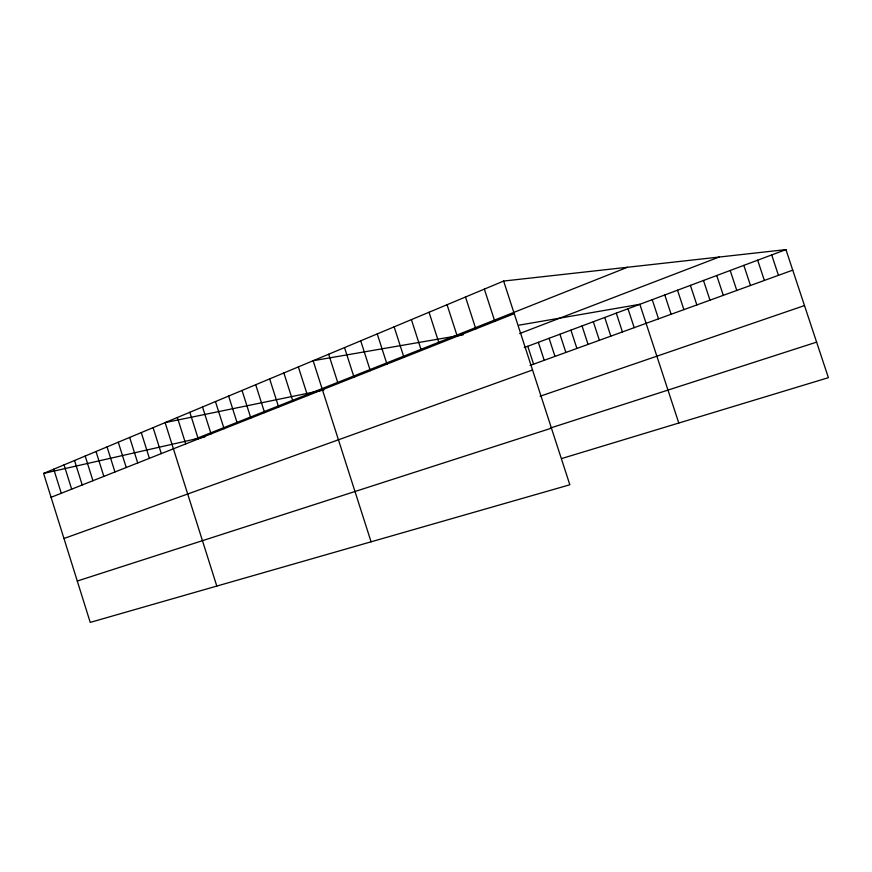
<?xml version="1.0" encoding="UTF-8"?>
<svg xmlns="http://www.w3.org/2000/svg" width="872" height="872" viewBox="0 0 872 872"><rect width="100%" height="100%" fill="white"/><g stroke="black" fill="none" stroke-linecap="round" stroke-linejoin="round"><path stroke-width="1.31" d="M503.635 281.057L569.841 484.778L90.23 622.39L43.6 473.431L503.635 281.057L785.934 249.61L828.4 377.674L561.655 458.552M194.947 439.117L627.491 267.257M51.077 497.313L514.24 313.669M519.701 333.54L719.073 257.066M524.29 347.579L785.934 249.61M530.089 365.433L792.746 270.146M63.972 538.504L532.541 369.99M540.106 396.237L804.485 305.571M550.428 428.021L816.617 342.129M77.281 581.035L551.442 428.174M43.6 473.431L204.964 436.839M323.894 389.969L165.124 422.615L216.801 586.071M463.196 334.815L313.135 360.725L371.08 541.806M519.014 325.169L639.852 304.306L678.787 423.04M771.698 254.94L778.456 275.334M757.67 260.194L764.363 280.446M743.838 265.382L750.476 285.482M730.191 270.484L736.786 290.452M716.751 275.519L723.291 295.346M703.486 280.479L709.972 300.175M690.406 285.384L696.848 304.938M677.511 290.213L683.899 309.636M664.791 294.976L671.124 314.269M652.234 299.674L658.524 318.836M627.993 308.753L634.195 327.665M616.286 313.135L622.434 331.938M604.732 317.463L610.836 336.145M593.32 321.735L599.38 340.298M582.049 325.954L588.066 344.407M570.92 330.117L576.904 348.451M559.933 334.227L565.874 352.452M549.088 338.292L554.974 356.408M538.362 342.304L544.215 360.31M527.778 346.271L533.588 364.169M484.352 289.123L494.816 321.376M465.495 297.003L475.829 328.908M447.064 304.71L457.266 336.265M429.035 312.252L439.107 343.459M411.399 319.632L421.35 350.5M394.133 326.847L403.976 357.389M377.249 333.911L386.972 364.136M360.714 340.821L370.317 370.731M344.516 347.59L354.021 377.195M328.668 354.228L338.053 383.527M298.355 366.894L307.533 395.626M283.869 372.954L292.948 401.414M269.655 378.895L278.648 407.082M255.714 384.726L264.608 412.641M242.045 390.449L250.842 418.102M228.628 396.062L237.337 423.465M215.449 401.567L224.071 428.719M202.522 406.973L211.057 433.875M189.834 412.282L198.282 438.943M177.365 417.492L185.725 443.924M153.101 427.64L161.298 453.603M141.286 432.588L149.406 458.323M129.677 437.439L137.721 462.956M118.265 442.213L126.233 467.512M107.049 446.9L114.941 471.981M96.029 451.511L103.844 476.385M85.184 456.045L92.933 480.712M74.534 460.503L82.208 484.963M64.048 464.885L71.657 489.148M53.737 469.191L61.28 493.258"/></g></svg>
